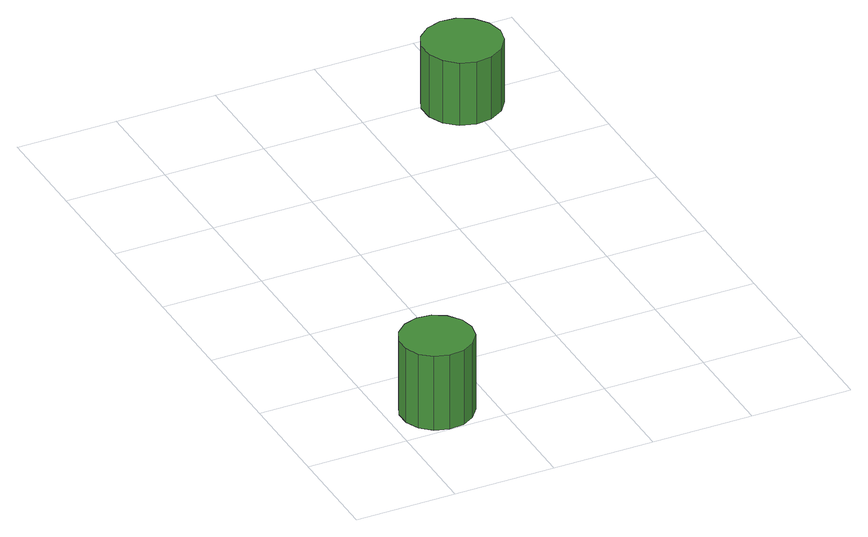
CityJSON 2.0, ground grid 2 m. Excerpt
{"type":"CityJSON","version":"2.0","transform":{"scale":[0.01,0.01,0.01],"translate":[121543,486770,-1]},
"CityObjects":{
"tree1":{"type":"SolitaryVegetationObject","attributes":{"function":"something"},"geometry":[{"type":"MultiSurface","lod":"1","boundaries":[[[0,1,2,3,4,5,6,7,8,9,10,11,12,13,14]],[[15,16,17,18,19,20,21,22,23,24,25,26,27,28,29]],[[0,29,28,1]],[[1,28,27,2]],[[2,27,26,3]],[[3,26,25,4]],[[4,25,24,5]],[[5,24,23,6]],[[6,23,22,7]],[[7,22,21,8]],[[8,21,20,9]],[[9,20,19,10]],[[10,19,18,11]],[[11,18,17,12]],[[12,17,16,13]],[[13,16,15,14]],[[14,15,29,0]]]}]},
"tree2":{"type":"SolitaryVegetationObject","attributes":{"function":"something"},"geometry":[{"type":"MultiSurface","lod":"1","boundaries":[[[30,31,32,33,34,35,36,37,38,39,40,41,42,43,44]],[[45,46,47,48,49,50,51,52,53,54,55,56,57,58,59]],[[30,59,58,31]],[[31,58,57,32]],[[32,57,56,33]],[[33,56,55,34]],[[34,55,54,35]],[[35,54,53,36]],[[36,53,52,37]],[[37,52,51,38]],[[38,51,50,39]],[[39,50,49,40]],[[40,49,48,41]],[[41,48,47,42]],[[42,47,46,43]],[[43,46,45,44]],[[44,45,59,30]]]}]}
},
"vertices":[
[166,71,225],[160,99,225],[142,123,225],[117,138,225],[88,141,225],[60,132,225],[38,112,225],[26,85,225],[26,56,225],[38,29,225],[60,10,225],[88,1,225],[117,4,225],[142,18,225],[160,42,225],[160,42,66],[142,18,66],[117,4,66],[88,1,66],[60,10,66],[38,29,66],[26,56,66],[26,85,66],[38,112,66],[60,132,66],[88,141,66],[117,138,66],[142,123,66],[160,99,66],[166,71,66],
[669,980,201],[662,1011,201],[643,1037,201],[615,1053,201],[584,1056,201],[553,1046,201],[529,1025,201],[516,996,201],[516,964,201],[529,935,201],[553,913,201],[584,903,201],[615,907,201],[643,923,201],[662,949,201],[662,949,67],[643,923,67],[615,907,67],[584,903,67],[553,913,67],[529,935,67],[516,964,67],[516,996,67],[529,1025,67],[553,1046,67],[584,1056,67],[615,1053,67],[643,1037,67],[662,1011,67],[669,980,67]
]}
